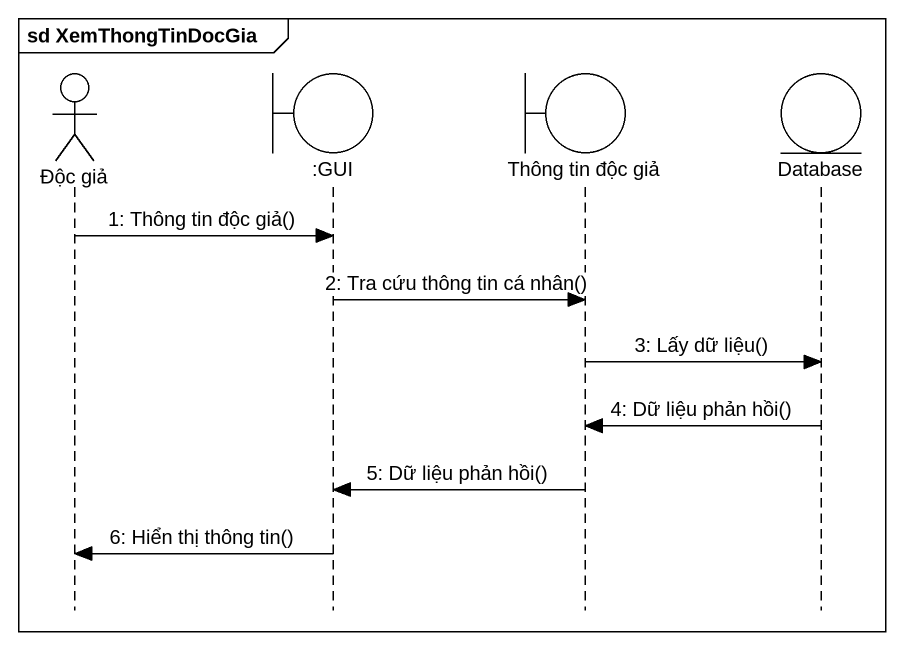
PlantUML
@startuml
mainframe sd XemThongTinDocGia
hide footbox
actor "Độc giả" as Độc_giả
boundary ":GUI" as GUI
boundary "Thông tin độc giả" as Thông_tin_độc_giả
entity "Database" as Database_

Độc_giả -> GUI : 1: Thông tin độc giả()
GUI -> Thông_tin_độc_giả : 2: Tra cứu thông tin cá nhân()
Thông_tin_độc_giả -> Database_ : 3: Lấy dữ liệu()
Database_ -> Thông_tin_độc_giả : 4: Dữ liệu phản hồi()
Thông_tin_độc_giả -> GUI : 5: Dữ liệu phản hồi()
GUI -> Độc_giả : 6: Hiển thị thông tin()
@enduml
